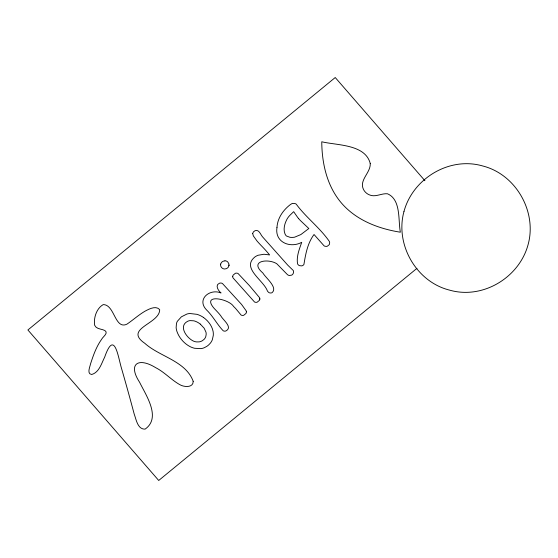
<?xml version="1.0" encoding="UTF-8"?>
<svg xmlns="http://www.w3.org/2000/svg" width="558" height="558" viewBox="0 0 558 558"><rect width="100%" height="100%" fill="white"/><g stroke="black" fill="none" stroke-linecap="round" stroke-linejoin="round"><path stroke-width="0.84" d="M259.812 298.718L259.749 299.402M416.952 268.349L158.716 480.473L27.9 329.973L335.232 77.527L424.917 180.708M203.649 317.579C208.148 320.892 211.907 325.642 213.051 331.208A16.649 16.189 7.6 0 1 213.289 335.414L212.354 339.669A13.769 13.392 7.6 0 1 210.24 343.282L208.741 344.851A17.214 16.74 7.6 0 1 206.676 346.434L204.333 347.69A13.72 13.336 7.6 0 1 200.999 348.631L194.602 348.276A21.03 20.451 7.6 0 1 189.713 346.441C183.868 343.24 179.181 337.813 176.963 331.522A20.36 19.795 7.6 0 1 176.391 329.339A16.566 16.105 7.6 0 1 176.14 327.56L176.474 323.494A11.062 10.755 7.6 0 1 177.332 321.31L181.385 316.832L186.902 314.049A15.345 14.92 7.6 0 1 189.846 313.498L196.995 314.342A22.313 21.699 7.6 0 1 203.649 317.579M200.315 324.121L204.158 328.202L205.958 332.136A9.13 8.879 7.6 0 1 206.146 334.612L205.783 336.551A7.38 7.177 7.6 0 1 204.04 339.404L202.352 340.708A8.53 8.293 7.6 0 1 199.06 341.88L196.758 341.921A10.274 9.988 7.6 0 1 193.64 341.175C186.714 338.12 178.065 326.081 187.697 321.282A8.258 8.028 7.6 0 1 189.992 320.599L193.807 320.822A13.783 13.399 7.6 0 1 195.725 321.436A17.486 17.005 7.6 0 1 200.315 324.128M220.689 264.22A4.136 4.025 7.6 0 1 224.909 260.942M220.654 264.087A4.827 4.694 7.6 0 0 220.584 264.715A4.248 4.136 7.6 0 0 221.735 267.68A4.136 4.025 7.6 0 0 224.051 268.928A4.827 4.694 7.6 0 0 224.7 268.984A4.206 4.087 7.6 0 0 227.873 262.114A4.115 3.997 7.6 0 0 225.362 260.788A4.938 4.799 7.6 0 0 224.923 260.76M229.038 265.029A4.938 4.799 7.6 0 1 228.968 265.657M298.663 218.645A28.479 27.691 7.6 0 1 297.163 216.706L293.661 211.67L289.909 215.304A19.697 19.153 7.6 0 0 286.965 219.224C284.657 223.612 283.032 229.087 284.992 233.893A8.67 8.433 7.6 0 0 286.31 235.936L289.944 237.296A15.757 15.324 7.6 0 0 294.631 237.178L300.846 234.576L308.832 228.522L300.532 220.661A48.846 47.493 7.6 0 1 298.663 218.645M193.194 381.302C193.319 388.033 183.875 387.113 179.85 384.685C171.208 379.852 164.526 372.144 155.647 367.645C138.154 356.862 127.629 363.976 139.577 382.223C145.966 395.287 161.52 417.691 145.073 429.151C137.589 429.444 136.222 419.449 134.206 414.085C130.028 398.377 125.683 382.718 121.149 367.108C117.829 355.132 114.181 329.778 104.646 357.204C101.472 363.411 99.219 372.395 91.665 374.502C86.595 373.937 89.95 366.92 90.529 363.935C93.263 355.439 96.276 346.832 101.486 339.501C102.588 336.934 108.887 333.119 104.897 330.538C101.521 328.753 96.443 329.332 94.665 325.293C93.486 317.921 96.485 308.4 103.209 304.605C114.718 304.508 114.774 329.82 126.861 324.198C133.118 319.999 138.691 314.824 145.247 311.064C149.286 308.93 155.877 305.407 159.665 309.578C160 323.933 123.178 328.474 144.794 343.303C159.721 356.792 185.688 360.887 193.194 381.302M370.233 163.424C370.84 172.882 358.682 180.039 363.586 189.657A11.355 11.041 7.6 0 0 369.222 194.791C375.262 197.665 381.337 193.166 387.468 193.772C401.195 199.569 398.042 220.284 400.365 232.205C378.61 228.766 356.534 220.368 341.754 203.384C327.093 186.525 321.903 163.633 321.764 141.774C337.137 145.478 365.183 144.124 370.233 163.424M276.963 227.58C274.592 242.514 290.495 248.498 301.732 242.311C299.36 249.098 296.284 256.554 297.567 263.843A3.487 3.39 7.6 0 0 297.888 264.38A3.85 3.746 7.6 0 0 298.614 265.134A3.522 3.425 7.6 0 0 299.534 265.664L301.718 265.88A3.278 3.188 7.6 0 0 302.694 265.545L303.273 265.155A3.062 2.978 7.6 0 0 303.922 264.422C305.631 254.071 307.535 243.197 314.035 234.506L324.045 245.806A3.494 3.397 7.6 0 0 325.007 246.259L326.437 246.399A3.327 3.236 7.6 0 0 327.448 246.141L329.122 244.767A3.334 3.236 7.6 0 0 329.555 243.839L329.652 242.444A3.474 3.383 7.6 0 0 329.359 241.454C319.839 227.636 306.049 217.55 296.207 204.123A5.643 5.489 7.6 0 0 294.924 203.544L292.336 203.398L290.488 204.479C283.136 210.066 277.486 218.122 276.963 227.58M252.676 233.46L253.367 235.936L257.022 241.014A129.777 126.192 7.6 0 0 262.344 246.748A120.591 117.257 7.6 0 1 267.603 252.53L269.633 254.922L263.948 254.253L258.131 255.25A14.069 13.678 7.6 0 0 254.853 257.001C241.168 268.056 263.613 280.249 267.408 290.962A7.177 6.982 7.6 0 0 267.707 291.443L268.775 292.49A3.097 3.006 7.6 0 0 269.695 292.88L270.03 292.943A3.85 3.739 7.6 0 0 271.083 292.957A3.467 3.376 7.6 0 0 272.06 292.685C278.17 287.523 265.671 277.884 262.853 272.988C248.798 260.921 267.959 258.214 276.761 263.725L287.516 274.71A4.945 4.806 7.6 0 0 289.344 275.506L291.736 275.108A4.157 4.045 7.6 0 0 292.671 274.299A3.773 3.669 7.6 0 0 293.355 273.092A4.241 4.122 7.6 0 0 293.557 272.039L293.515 271.355A3.02 2.936 7.6 0 0 293.187 270.421L287.809 265.21L262.93 237.29A17.012 16.545 7.6 0 1 260.928 234.479A16.601 16.14 7.6 0 0 258.989 231.723L258.187 231.026A3.146 3.062 7.6 0 0 257.259 230.621L256.917 230.552A3.746 3.641 7.6 0 0 255.857 230.538A3.481 3.39 7.6 0 0 254.866 230.817L253.451 231.87L252.676 233.46M246.364 311.817L246.315 312.501A3.229 3.139 7.6 0 1 245.973 313.45L243.762 315.27A3.271 3.181 7.6 0 1 242.744 315.437L242.039 315.375A3.299 3.208 7.6 0 1 241.063 315.026L236.02 308.958A29.874 29.044 7.6 0 0 233.579 306.481C229.212 298.872 200.929 293.131 214.126 308.372C216.399 310.806 218.785 313.136 220.78 315.814C223.033 320.132 233.105 327.19 225.927 330.95A3.474 3.383 7.6 0 1 224.902 331.145A3.613 3.515 7.6 0 1 224.19 331.096A3.195 3.104 7.6 0 1 223.2 330.775C217.069 324.414 213.003 316.135 206.537 309.934C196.332 299.472 209.613 288.214 221.066 292.964C218.38 290.983 214.614 284.999 219.496 283.227A3.494 3.397 7.6 0 1 220.522 283.039A3.69 3.585 7.6 0 1 221.233 283.08L221.575 283.15A3.188 3.097 7.6 0 1 222.509 283.569L241.565 304.431L246.176 310.827A3.306 3.215 7.6 0 1 246.371 311.817M232.756 276.405L232.742 276.747A3.271 3.181 7.6 0 0 232.923 277.751L254.483 301.955A3.292 3.202 7.6 0 0 255.459 302.296L256.157 302.359A3.243 3.153 7.6 0 0 257.175 302.185L259.4 300.357A3.327 3.229 7.6 0 0 259.623 297.756L249.314 285.494L238.071 273.525A3.271 3.181 7.6 0 0 237.087 273.183L236.383 273.12A3.327 3.229 7.6 0 0 235.357 273.294L233.146 275.115A3.327 3.229 7.6 0 0 232.798 276.064L232.756 276.405M403.978 211.475C394.883 244.362 416.191 281.797 449.455 290.097C482.698 299.723 519.275 277.591 528.112 244.571C537.194 211.698 515.878 174.256 482.635 165.949C449.392 156.324 412.829 178.483 403.978 211.475"/></g></svg>
